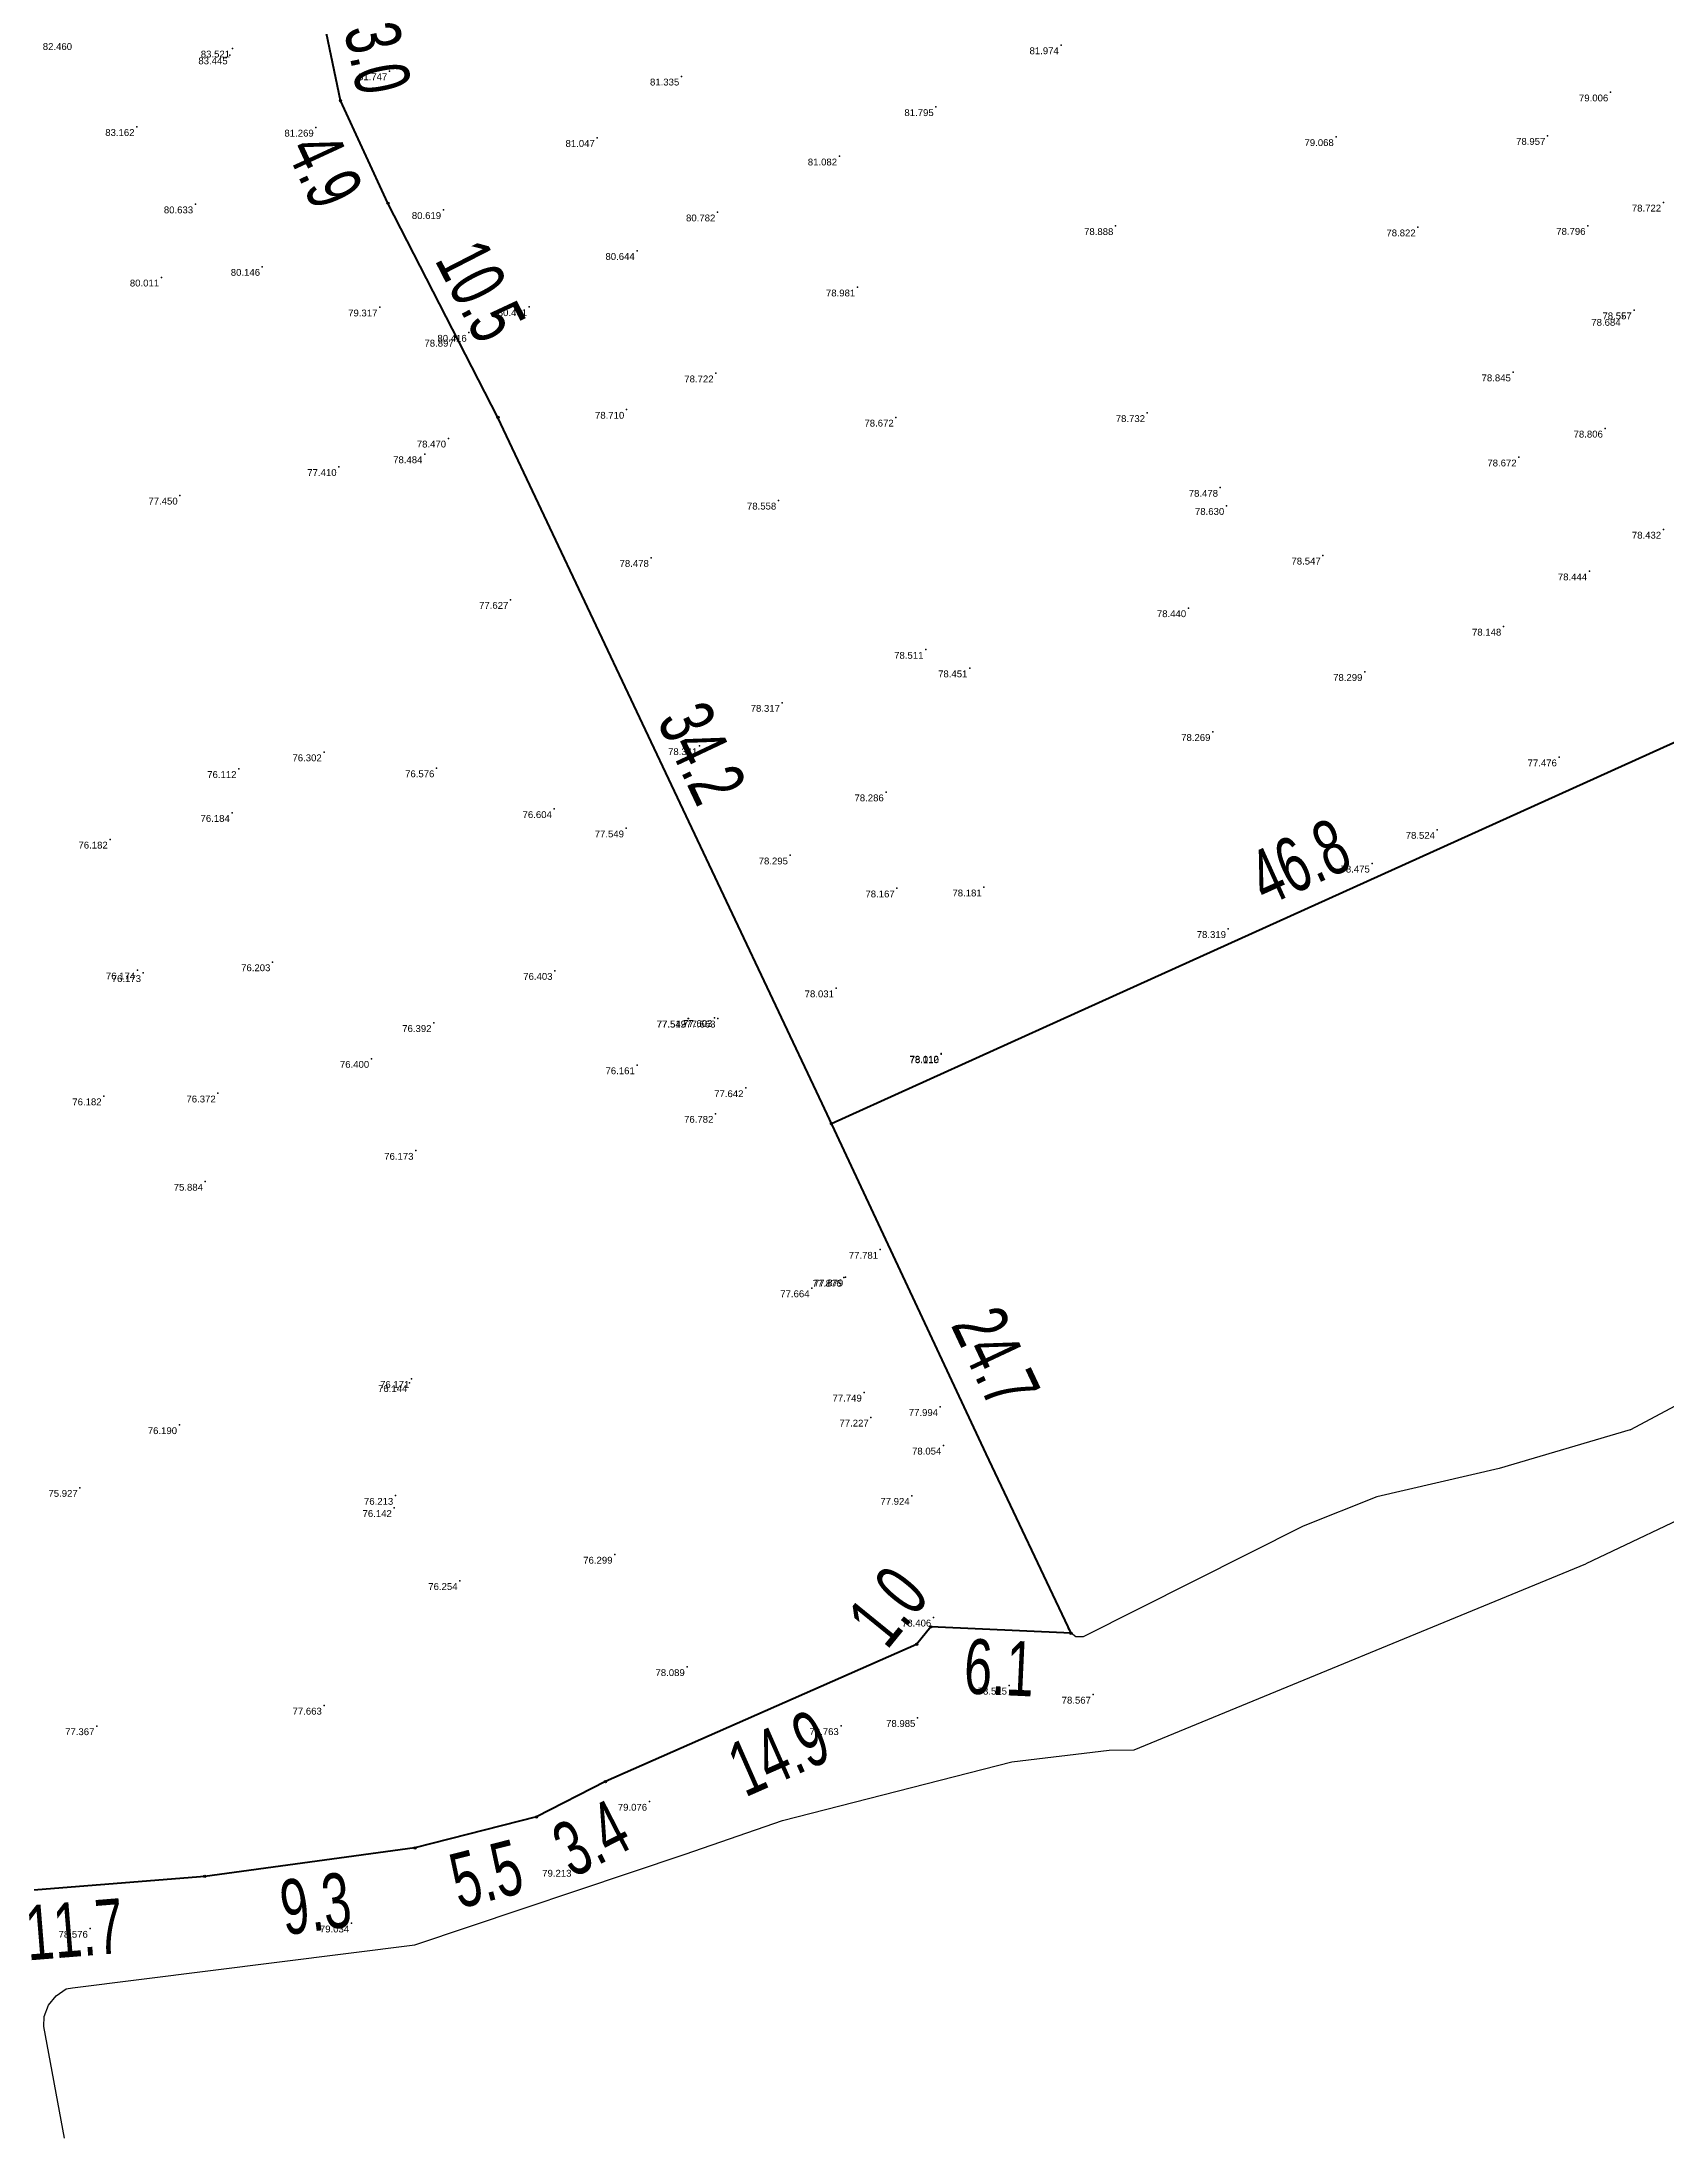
# Model space of a CAD drawing. Header units: millimetres. Extents: x 706139 to 707011, y 753722 to 954403.
# Drawn here: x 706726 to 706797.2, y 953736.5 to 953828.4 of the extents above; entities that cross this region are included whole.
import ezdxf
from ezdxf.enums import TextEntityAlignment as Align

# ---------------------------------------------------------------- set-up
doc = ezdxf.new("R2010")
doc.units = ezdxf.units.MM
doc.linetypes.add('SOLID_LINE', pattern=[0])
doc.layers.add('BD', color=1, linetype='Continuous', lineweight=40)
doc.layers.add('BD SYMBOL', color=7, linetype='Continuous', lineweight=30)
for name, color, linetype in [('dim', 7, 'Continuous'), ('Height', 7, 'Continuous'), ('RD', 5, 'Continuous')]:
    doc.layers.add(name, color=color, linetype=linetype)
doc.styles.add('DIM', font='ARIALN.TTF', dxfattribs={"width": 0.8, "height": 2.4})
doc.styles.get("Standard").update_dxf_attribs({"font": 'arial.ttf'})
doc.dimstyles.get("Standard").update_dxf_attribs({"dimtxt": 0.18, "dimasz": 0.18, "dimexe": 0.18, "dimexo": 0.0625, "dimgap": 0.09, "dimtad": 0, "dimtih": 1, "dimtoh": 1, "dimdec": 4, "dimzin": 0, "dimdsep": 46, "dimtxsty": 'Standard', "dimcen": 0.09, "dimadec": 0, "dimazin": 0, "dimtfac": 1, "dimtdec": 4, "dimtofl": 0, "dimtmove": 0, "dimatfit": 3, "dimfxl": 1, "dimtolj": 1, "dimtzin": 0, "dimarcsym": 0})

# ---------------------------------------------------------------- blocks, each defined once
blk = doc.blocks.new('BD')
at = {"linetype": 'ByBlock'}
for p, q in [((-0.037, -0.034), (0.037, 0.034)), ((-0.035, 0.035), (0.035, -0.035))]:
    blk.add_line(p, q, dxfattribs=at)
blk.add_circle((0, 0), 0.05)
blk.add_point((0, 0))
blk = doc.blocks.new('*D364')
at = {"layer": 'Defpoints', "color": 0, "transparency": 16777216}
for p in [(707987.33, 953797.51), (707989.864, 953794.975), (707987.939, 953794.575)]:
    blk.add_point(p, dxfattribs=at)
at = {"layer": 'dim', "color": 0, "transparency": 16777216, "insert": (707989.56, 953796.442), "char_height": 2.4, "attachment_point": 5, "rotation": 281.72229, "style": 'DIM'}
blk.add_mtext('\\A1;3.0', dxfattribs=at)
blk = doc.blocks.new('*D365')
at = {"layer": 'Defpoints', "color": 0, "transparency": 16777216}
for p in [(707987.939, 953794.575), (707990.016, 953790.083), (707988.292, 953789.286)]:
    blk.add_point(p, dxfattribs=at)
at = {"layer": 'dim', "color": 0, "transparency": 16777216, "insert": (707987.253, 953791.532), "char_height": 2.4, "attachment_point": 5, "rotation": 294.81476, "style": 'DIM'}
blk.add_mtext('\\A1;4.9', dxfattribs=at)
blk = doc.blocks.new('*D366')
at = {"layer": 'Defpoints', "color": 0, "transparency": 16777216}
for p in [(707990.016, 953790.083), (707996.481, 953781.547), (707994.832, 953780.7)]:
    blk.add_point(p, dxfattribs=at)
at = {"layer": 'dim', "color": 0, "transparency": 16777216, "insert": (707994.073, 953786.238), "char_height": 2.4, "attachment_point": 5, "rotation": 297.17001, "style": 'DIM'}
blk.add_mtext('\\A1;10.5', dxfattribs=at)
blk = doc.blocks.new('*D367')
at = {"layer": 'Defpoints', "color": 0, "transparency": 16777216}
for p in [(707994.832, 953780.7), (708011.063, 953750.524), (708009.439, 953749.758)]:
    blk.add_point(p, dxfattribs=at)
at = {"layer": 'dim', "color": 0, "transparency": 16777216, "insert": (708003.759, 953765.995), "char_height": 2.4, "attachment_point": 5, "rotation": 295.2716, "style": 'DIM'}
blk.add_mtext('\\A1;34.2', dxfattribs=at)
blk = doc.blocks.new('*D368')
at = {"layer": 'Defpoints', "color": 0, "transparency": 16777216}
for p in [(708051.239, 953770.871), (708052.065, 953769.046), (708009.439, 953749.758)]:
    blk.add_point(p, dxfattribs=at)
at = {"layer": 'dim', "color": 0, "transparency": 16777216, "insert": (708029.926, 953761.226), "char_height": 2.4, "attachment_point": 5, "rotation": 24.3475, "style": 'DIM'}
blk.add_mtext('\\A1;46.8', dxfattribs=at)
blk = doc.blocks.new('*D402')
at = {"layer": 'Defpoints', "color": 0, "transparency": 16777216}
for p in [(708009.439, 953749.758), (708021.89, 953728.361), (708019.931, 953727.44)]:
    blk.add_point(p, dxfattribs=at)
at = {"layer": 'dim', "color": 0, "transparency": 16777216, "insert": (708016.644, 953739.52), "char_height": 2.4, "attachment_point": 5, "rotation": 295.17791, "style": 'DIM'}
blk.add_mtext('\\A1;24.7', dxfattribs=at)
blk = doc.blocks.new('*D403')
at = {"layer": 'Defpoints', "color": 0, "transparency": 16777216}
for p in [(708013.793, 953727.722), (708019.931, 953727.44), (708013.717, 953726.063)]:
    blk.add_point(p, dxfattribs=at)
at = {"layer": 'dim', "color": 0, "transparency": 16777216, "insert": (708016.786, 953725.922), "char_height": 2.4, "attachment_point": 5, "rotation": 357.3691, "style": 'DIM'}
blk.add_mtext('\\A1;6.1', dxfattribs=at)
blk = doc.blocks.new('*D404')
at = {"layer": 'Defpoints', "color": 0, "transparency": 16777216}
for p in [(708011.605, 953728.227), (708013.17, 953726.956), (708013.793, 953727.722)]:
    blk.add_point(p, dxfattribs=at)
at = {"layer": 'dim', "color": 0, "transparency": 16777216, "insert": (708011.917, 953728.61), "char_height": 2.4, "attachment_point": 5, "rotation": 50.91116, "style": 'DIM'}
blk.add_mtext('\\A1;1.0', dxfattribs=at)
blk = doc.blocks.new('*D405')
at = {"layer": 'Defpoints', "color": 0, "transparency": 16777216}
for p in [(708013.17, 953726.956), (707999.541, 953720.946), (708000.32, 953719.18)]:
    blk.add_point(p, dxfattribs=at)
at = {"layer": 'dim', "color": 0, "transparency": 16777216, "insert": (708007.134, 953722.185), "char_height": 2.4, "attachment_point": 5, "rotation": 23.79331, "style": 'DIM'}
blk.add_mtext('\\A1;14.9', dxfattribs=at)
blk = doc.blocks.new('*D406')
at = {"layer": 'Defpoints', "color": 0, "transparency": 16777216}
for p in [(707999.541, 953720.946), (707996.523, 953719.396), (707997.406, 953717.676)]:
    blk.add_point(p, dxfattribs=at)
at = {"layer": 'dim', "color": 0, "transparency": 16777216, "insert": (707998.915, 953718.451), "char_height": 2.4, "attachment_point": 5, "rotation": 27.18436, "style": 'DIM'}
blk.add_mtext('\\A1;3.4', dxfattribs=at)
blk = doc.blocks.new('*D407')
at = {"layer": 'Defpoints', "color": 0, "transparency": 16777216}
for p in [(707996.523, 953719.396), (707991.197, 953718.041), (707991.662, 953716.217)]:
    blk.add_point(p, dxfattribs=at)
at = {"layer": 'dim', "color": 0, "transparency": 16777216, "insert": (707994.324, 953716.895), "char_height": 2.4, "attachment_point": 5, "rotation": 14.27879, "style": 'DIM'}
blk.add_mtext('\\A1;5.5', dxfattribs=at)
blk = doc.blocks.new('*D408')
at = {"layer": 'Defpoints', "color": 0, "transparency": 16777216}
for p in [(707991.197, 953718.041), (707981.993, 953716.791), (707982.241, 953714.963)]:
    blk.add_point(p, dxfattribs=at)
at = {"layer": 'dim', "color": 0, "transparency": 16777216, "insert": (707986.843, 953715.589), "char_height": 2.4, "attachment_point": 5, "rotation": 7.73502, "style": 'DIM'}
blk.add_mtext('\\A1;9.3', dxfattribs=at)
blk = doc.blocks.new('*D409')
at = {"layer": 'Defpoints', "color": 0, "transparency": 16777216}
for p in [(707981.993, 953716.791), (707970.281, 953715.843), (707970.43, 953714.002)]:
    blk.add_point(p, dxfattribs=at)
at = {"layer": 'dim', "color": 0, "transparency": 16777216, "insert": (707976.286, 953714.476), "char_height": 2.4, "attachment_point": 5, "rotation": 4.62505, "style": 'DIM'}
blk.add_mtext('\\A1;11.7', dxfattribs=at)
blk = doc.blocks.new('FGHFGH')
at = {"layer": 'BD'}
for p, q in [((707987.93874, 953794.5752), (707987.32974, 953797.5102)), ((707990.01574, 953790.0832), (707987.93874, 953794.5752)), ((707994.83174, 953780.7002), (707990.01574, 953790.0832)), ((708009.02574, 953750.6402), (707994.83174, 953780.7002)), ((708052.06474, 953769.0462), (708020.07774, 953754.5812)), ((708020.07774, 953754.5812), (708009.43947, 953749.75761)), ((708016.21574, 953735.3022), (708009.02574, 953750.6402)), ((708019.93074, 953727.4402), (708016.21574, 953735.3022)), ((708013.17024, 953726.95563), (707999.54074, 953720.9462)), ((708013.79299, 953727.72223), (708013.17024, 953726.95563)), ((708019.93074, 953727.4402), (708013.79299, 953727.72223)), ((707999.54074, 953720.9462), (707996.52274, 953719.3962)), ((707996.52274, 953719.3962), (707991.19746, 953718.04091)), ((707991.19746, 953718.04091), (707981.9925, 953716.79062)), ((707981.9925, 953716.79062), (707970.28114, 953715.84319))]:
    blk.add_line(p, q, dxfattribs=at)
at = {"layer": 'RD'}
for p, q in [((708044.41374, 953736.3482), (708056.05774, 953742.5712)), ((708061.57774, 953739.5502), (708042.47074, 953730.4872)), ((708044.41374, 953736.3482), (708038.68474, 953734.6632)), ((708038.68474, 953734.6632), (708033.32274, 953733.4132)), ((708033.32274, 953733.4132), (708030.09074, 953732.1322)), ((708030.09074, 953732.1322), (708020.45574, 953727.2802)), ((708022.69174, 953722.3292), (708042.47074, 953730.4872)), ((708019.93074, 953727.4402), (708019.80474, 953727.6682)), ((708020.14374, 953727.2812), (708019.93074, 953727.4402)), ((708020.45574, 953727.2802), (708020.14374, 953727.2812)), ((708017.33074, 953721.8122), (708021.59974, 953722.3232)), ((708021.59974, 953722.3232), (708022.69174, 953722.3292)), ((708007.28774, 953719.2352), (708017.33074, 953721.8122)), ((708003.02574, 953717.7602), (708007.28774, 953719.2352)), ((707991.19874, 953713.7952), (708003.02574, 953717.7602)), ((707976.20274, 953711.9122), (707991.19874, 953713.7952)), ((707975.14574, 953711.1502), (707975.48174, 953711.5562)), ((707975.48174, 953711.5562), (707975.92274, 953711.8592)), ((707975.92274, 953711.8592), (707976.20274, 953711.9122)), ((707974.94574, 953710.2152), (707974.96274, 953710.6602)), ((707974.96274, 953710.6602), (707975.14574, 953711.1502)), ((707975.84674, 953705.3292), (707974.94574, 953710.2152))]:
    blk.add_line(p, q, dxfattribs=at)
at = {"layer": 'BD SYMBOL'}
for p in [(707987.93874, 953794.5752, 81.622), (707990.01574, 953790.0832, 80.087), (707994.83174, 953780.7002, 78.21), (708009.43947, 953749.75761), (708013.17024, 953726.95563, 99.302), (708013.79299, 953727.72223), (708019.93074, 953727.4402), (707999.54074, 953720.9462, 78.44), (707996.52274, 953719.3962, 78.979), (707991.19746, 953718.04091, 99.302), (707981.9925, 953716.79062, 99.302)]:
    blk.add_blockref('BD', p, dxfattribs=at)
at = {"layer": 'dim'}
for p1, p2, distance, picture, middle in [((707987.32974, 953797.5102), (707987.93874, 953794.5752), 1.9666, '*D364', (707989.55983, 953796.44226)), ((707987.93874, 953794.5752), (707990.01574, 953790.0832), -1.89952, '*D365', (707987.2531, 953791.532)), ((707990.01574, 953790.0832), (707994.83174, 953780.7002), 1.85396, '*D366', (707994.07312, 953786.23828)), ((707994.83174, 953780.7002), (708009.43947, 953749.75761), 1.79538, '*D367', (708003.75916, 953765.99537)), ((708009.43947, 953749.75761), (708052.06474, 953769.0462), 2.00267, '*D368', (708029.92646, 953761.22646)), ((708009.43947, 953749.75761), (708019.93074, 953727.4402), 2.16445, '*D402', (708016.64391, 953739.51973)), ((708013.79299, 953727.72223), (708013.17024, 953726.95563), -2.01643, '*D404', (708011.91653, 953728.61034)), ((708013.17024, 953726.95563), (707999.54074, 953720.9462), 1.9304, '*D405', (708007.13429, 953722.18459)), ((708019.93074, 953727.4402), (708013.79299, 953727.72223), 1.66102, '*D403', (708016.78562, 953725.92195)), ((707999.54074, 953720.9462), (707996.52274, 953719.3962), 1.93379, '*D406', (707998.9152, 953718.45102)), ((707996.52274, 953719.3962), (707991.19746, 953718.04091), 1.88163, '*D407', (707994.32418, 953716.89505)), ((707991.19746, 953718.04091), (707981.9925, 953716.79062), 1.84402, '*D408', (707986.84317, 953715.58852)), ((707981.9925, 953716.79062), (707970.28114, 953715.84319), 1.84674, '*D409', (707976.28573, 953714.47618))]:
    dim = blk.add_aligned_dim(p1=p1, p2=p2, distance=distance, dimstyle='Standard', dxfattribs=at)
    dim.commit()
    dim.dimension.update_dxf_attribs({"geometry": picture, "text_midpoint": middle})

msp = doc.modelspace()

# ---------------------------------------------------------------- linework, layer by layer
at = {"color": 0, "linetype": 'SOLID_LINE'}
for p in [(706734.3813, 953828.0811, 83.521), (706770.6747, 953828.2245, 81.9744), (706770.6747, 953828.2245, 81.9744), (706734.275, 953827.7824, 83.4455), (706734.275, 953827.7824, 83.4455), (706741.2669, 953827.0867, 81.7466), (706741.2669, 953827.0867, 81.7466), (706754.0533, 953826.8546, 81.3353), (706754.0533, 953826.8546, 81.3353), (706794.736, 953826.1572, 79.0064), (706794.736, 953826.1572, 79.0064), (706765.1945, 953825.5144, 81.7949), (706765.1945, 953825.5144, 81.7949), (706730.1977, 953824.6448, 83.1618), (706730.1977, 953824.6448, 83.1618), (706738.0442, 953824.6158, 81.2688), (706738.0442, 953824.6158, 81.2688), (706782.7158, 953824.2014, 79.0682), (706782.7158, 953824.2014, 79.0682), (706791.9803, 953824.2538, 78.9567), (706791.9803, 953824.2538, 78.9567), (706750.3535, 953824.1635, 81.0471), (706750.3535, 953824.1635, 81.0471), (706760.9639, 953823.352, 81.0819), (706760.9639, 953823.352, 81.0819), (706732.7642, 953821.2552, 80.6334), (706732.7642, 953821.2552, 80.6334), (706743.6232, 953821.0067, 80.6188), (706743.6232, 953821.0067, 80.6188), (706755.6319, 953820.9012, 80.7818), (706755.6319, 953820.9012, 80.7818), (706797.0504, 953821.3317, 78.7222), (706797.0504, 953821.3317, 78.7222), (706773.0629, 953820.3042, 78.8877), (706773.0629, 953820.3042, 78.8877), (706786.3025, 953820.2458, 78.8218), (706786.3025, 953820.2458, 78.8218), (706793.7404, 953820.3138, 78.7957), (706793.7404, 953820.3138, 78.7957), (706752.1025, 953819.2143, 80.6435), (706752.1025, 953819.2143, 80.6435), (706731.2747, 953818.0501, 80.0108), (706731.2747, 953818.0501, 80.0108), (706735.6944, 953818.5171, 80.1456), (706735.6944, 953818.5171, 80.1456), (706761.7582, 953817.6144, 78.9812), (706761.7582, 953817.6144, 78.9812), (706740.8347, 953816.7384, 79.3171), (706740.8347, 953816.7384, 79.3171), (706747.3859, 953816.7524, 80.4611), (706747.3859, 953816.7524, 80.4611), (706795.2767, 953816.3272, 78.684), (706795.2767, 953816.3272, 78.684), (706795.764, 953816.612, 78.557), (706795.764, 953816.612, 78.557), (706744.1743, 953815.4172, 78.8969), (706744.1743, 953815.4172, 78.8969), (706744.745, 953815.6295, 80.4162), (706744.745, 953815.6295, 80.4162), (706755.5556, 953813.85, 78.7225), (706755.5556, 953813.85, 78.7225), (706790.4699, 953813.8968, 78.8449), (706790.4699, 953813.8968, 78.8449), (706751.6445, 953812.2564, 78.7105), (706751.6445, 953812.2564, 78.7105), (706763.4427, 953811.9149, 78.6723), (706763.4427, 953811.9149, 78.6723), (706774.45, 953812.1119, 78.7323), (706774.45, 953812.1119, 78.7323), (706794.5001, 953811.4327, 78.8062), (706794.5001, 953811.4327, 78.8062), (706743.8407, 953810.9972, 78.4703), (706743.8407, 953810.9972, 78.4703), (706739.046, 953809.7505, 77.4098), (706739.046, 953809.7505, 77.4098), (706742.8052, 953810.3099, 78.4836), (706742.8052, 953810.3099, 78.4836), (706790.7236, 953810.1673, 78.6724), (706790.7236, 953810.1673, 78.6724), (706777.6463, 953808.8381, 78.4781), (706777.6463, 953808.8381, 78.4781), (706732.087, 953808.4989, 77.4498), (706732.087, 953808.4989, 77.4498), (706758.3002, 953808.2786, 78.5578), (706758.3002, 953808.2786, 78.5578), (706777.9189, 953808.0453, 78.6301), (706777.9189, 953808.0453, 78.6301), (706797.0517, 953807.0062, 78.4319), (706797.0517, 953807.0062, 78.4319), (706782.1439, 953805.8711, 78.5475), (706782.1439, 953805.8711, 78.5475), (706752.7209, 953805.7685, 78.4779), (706752.7209, 953805.7685, 78.4779), (706793.8099, 953805.1767, 78.4443), (706793.8099, 953805.1767, 78.4443), (706746.5672, 953803.929, 77.6268), (706746.5672, 953803.929, 77.6268), (706776.2509, 953803.5658, 78.4397), (706776.2509, 953803.5658, 78.4397), (706790.0511, 953802.7565, 78.1483), (706790.0511, 953802.7565, 78.1483), (706764.7456, 953801.7421, 78.5112), (706764.7456, 953801.7421, 78.5112), (706766.6719, 953800.9314, 78.4505), (706766.6719, 953800.9314, 78.4505), (706783.9689, 953800.7728, 78.2987), (706783.9689, 953800.7728, 78.2987), (706758.4625, 953799.4189, 78.3174), (706758.4625, 953799.4189, 78.3174), (706777.3146, 953798.1445, 78.2689), (706777.3146, 953798.1445, 78.2689), (706738.3953, 953797.2535, 76.3019), (706738.3953, 953797.2535, 76.3019), (706754.8439, 953797.5251, 78.3408), (706754.8439, 953797.5251, 78.3408), (706792.4866, 953797.0315, 77.4761), (706792.4866, 953797.0315, 77.4761), (706734.663, 953796.5208, 76.1122), (706734.663, 953796.5208, 76.1122), (706743.3277, 953796.5535, 76.576), (706743.3277, 953796.5535, 76.576), (706763.0083, 953795.4987, 78.2857), (706763.0083, 953795.4987, 78.2857), (706734.3704, 953794.5998, 76.1839), (706734.3704, 953794.5998, 76.1839), (706748.4733, 953794.7668, 76.6037), (706748.4733, 953794.7668, 76.6037), (706751.6315, 953793.9196, 77.5485), (706751.6315, 953793.9196, 77.5485), (706729.0243, 953793.4295, 76.1824), (706729.0243, 953793.4295, 76.1824), (706787.1476, 953793.8561, 78.5242), (706787.1476, 953793.8561, 78.5242), (706758.8127, 953792.7347, 78.295), (706758.8127, 953792.7347, 78.295), (706784.2943, 953792.3795, 78.4754), (706784.2943, 953792.3795, 78.4754), (706763.4873, 953791.2902, 78.1673), (706763.4873, 953791.2902, 78.1673), (706767.2977, 953791.3329, 78.1809), (706767.2977, 953791.3329, 78.1809), (706777.9954, 953789.5121, 78.3185), (706777.9954, 953789.5121, 78.3185), (706730.2258, 953787.6965, 76.1738), (706730.2258, 953787.6965, 76.1738), (706730.4815, 953787.5832, 76.173), (706730.4815, 953787.5832, 76.173), (706736.1467, 953788.0583, 76.2031), (706736.1467, 953788.0583, 76.2031), (706748.5027, 953787.6773, 76.4027), (706748.5027, 953787.6773, 76.4027), (706760.826, 953786.9143, 78.0309), (706760.826, 953786.9143, 78.0309), (706743.2022, 953785.3963, 76.3916), (706743.2022, 953785.3963, 76.3916), (706754.3433, 953785.5914, 77.5123), (706754.3433, 953785.5914, 77.5123), (706754.3518, 953785.588, 77.5489), (706754.3518, 953785.588, 77.5489), (706755.5017, 953785.6137, 77.6035), (706755.5017, 953785.6137, 77.6035), (706755.6393, 953785.5904, 77.6632), (706755.6393, 953785.5904, 77.6632), (706740.4741, 953783.8255, 76.4005), (706740.4741, 953783.8255, 76.4005), (706765.4182, 953784.0507, 78.0124), (706765.4182, 953784.0507, 78.0124), (706765.4249, 953784.0287, 78.1096), (706765.4249, 953784.0287, 78.1096), (706752.1049, 953783.5446, 76.1611), (706752.1049, 953783.5446, 76.1611), (706728.7551, 953782.1846, 76.1823), (706728.7551, 953782.1846, 76.1823), (706733.7517, 953782.3079, 76.3723), (706733.7517, 953782.3079, 76.3723), (706756.8646, 953782.5414, 77.6417), (706756.8646, 953782.5414, 77.6417), (706755.5454, 953781.4167, 76.7823), (706755.5454, 953781.4167, 76.7823), (706742.4144, 953779.7975, 76.1732), (706742.4144, 953779.7975, 76.1732), (706733.1949, 953778.442, 75.8841), (706733.1949, 953778.442, 75.8841), (706762.7578, 953775.4616, 77.7814), (706762.7578, 953775.4616, 77.7814), (706759.7593, 953773.7773, 77.6637), (706759.7593, 953773.7773, 77.6637), (706761.1637, 953774.2373, 77.876), (706761.1637, 953774.2373, 77.876), (706761.2325, 953774.2522, 77.8791), (706761.2325, 953774.2522, 77.8791), (706742.1423, 953769.6238, 76.1436), (706742.1423, 953769.6238, 76.1436), (706742.2317, 953769.8036, 76.1712), (706742.2317, 953769.8036, 76.1712), (706762.0451, 953769.2074, 77.7492), (706762.0451, 953769.2074, 77.7492), (706765.3847, 953768.5767, 77.9941), (706765.3847, 953768.5767, 77.9941), (706732.0601, 953767.7808, 76.1901), (706732.0601, 953767.7808, 76.1901), (706762.3478, 953768.1127, 77.2271), (706762.3478, 953768.1127, 77.2271), (706765.5282, 953766.8857, 78.0544), (706765.5282, 953766.8857, 78.0544), (706727.7088, 953765.0336, 75.9274), (706727.7088, 953765.0336, 75.9274), (706741.528, 953764.685, 76.2126), (706741.528, 953764.685, 76.2126), (706764.1416, 953764.6837, 77.9241), (706764.1416, 953764.6837, 77.9241), (706741.466, 953764.1518, 76.1419), (706741.466, 953764.1518, 76.1419), (706751.1297, 953762.1061, 76.2986), (706751.1297, 953762.1061, 76.2986), (706744.344, 953760.9548, 76.2543), (706744.344, 953760.9548, 76.2543), (706765.0881, 953759.3523, 78.4059), (706765.0881, 953759.3523, 78.4059), (706754.2938, 953757.1821, 78.0887), (706754.2938, 953757.1821, 78.0887), (706768.4036, 953756.3706, 78.5151), (706768.4036, 953756.3706, 78.5151), (706738.4, 953755.495, 77.663), (706772.0811, 953755.9754, 78.5675), (706772.0811, 953755.9754, 78.5675), (706728.44, 953754.595, 77.367), (706761.037, 953754.5979, 78.7628), (706761.037, 953754.5979, 78.7628), (706764.3917, 953754.955, 78.9852), (706764.3917, 953754.955, 78.9852), (706752.6437, 953751.2854, 79.0758), (706752.6437, 953751.2854, 79.0758), (706749.333, 953748.3945, 79.2131), (706749.333, 953748.3945, 79.2131), (706728.1518, 953745.7204, 78.5756), (706728.1518, 953745.7204, 78.5756), (706739.5974, 953745.9529, 79.0344), (706739.5974, 953745.9529, 79.0344)]:
    msp.add_point(p, dxfattribs=at)

# ---------------------------------------------------------------- block references
msp.add_blockref('FGHFGH', (-1248.8207, 31.2158))

# ---------------------------------------------------------------- texts
at = {"layer": 'Height', "color": 4, "linetype": 'SOLID_LINE'}
for s, p in [('82.460', (706727.3614, 953828.3101, 82.4605)), ('83.521', (706734.2813, 953827.9811, 83.521)), ('81.974', (706770.5747, 953828.1245, 81.9744)), ('81.974', (706770.5747, 953828.1245, 81.9744)), ('83.445', (706734.175, 953827.6824, 83.4455)), ('83.445', (706734.175, 953827.6824, 83.4455)), ('81.747', (706741.1669, 953826.9867, 81.7466)), ('81.747', (706741.1669, 953826.9867, 81.7466)), ('81.335', (706753.9533, 953826.7546, 81.3353)), ('81.335', (706753.9533, 953826.7546, 81.3353)), ('79.006', (706794.636, 953826.0572, 79.0064)), ('79.006', (706794.636, 953826.0572, 79.0064)), ('81.795', (706765.0945, 953825.4144, 81.7949)), ('81.795', (706765.0945, 953825.4144, 81.7949)), ('83.162', (706730.0977, 953824.5448, 83.1618)), ('83.162', (706730.0977, 953824.5448, 83.1618)), ('81.269', (706737.9442, 953824.5158, 81.2688)), ('81.269', (706737.9442, 953824.5158, 81.2688)), ('81.047', (706750.2535, 953824.0635, 81.0471)), ('81.047', (706750.2535, 953824.0635, 81.0471)), ('79.068', (706782.6158, 953824.1014, 79.0682)), ('79.068', (706782.6158, 953824.1014, 79.0682)), ('78.957', (706791.8803, 953824.1538, 78.9567)), ('78.957', (706791.8803, 953824.1538, 78.9567)), ('81.082', (706760.8639, 953823.252, 81.0819)), ('81.082', (706760.8639, 953823.252, 81.0819)), ('80.633', (706732.6642, 953821.1552, 80.6334)), ('80.633', (706732.6642, 953821.1552, 80.6334)), ('80.619', (706743.5232, 953820.9067, 80.6188)), ('80.619', (706743.5232, 953820.9067, 80.6188)), ('80.782', (706755.5319, 953820.8012, 80.7818)), ('80.782', (706755.5319, 953820.8012, 80.7818)), ('78.722', (706796.9504, 953821.2317, 78.7222)), ('78.722', (706796.9504, 953821.2317, 78.7222)), ('78.888', (706772.9629, 953820.2042, 78.8877)), ('78.888', (706772.9629, 953820.2042, 78.8877)), ('78.822', (706786.2025, 953820.1458, 78.8218)), ('78.822', (706786.2025, 953820.1458, 78.8218)), ('78.796', (706793.6404, 953820.2138, 78.7957)), ('78.796', (706793.6404, 953820.2138, 78.7957)), ('80.644', (706752.0025, 953819.1143, 80.6435)), ('80.644', (706752.0025, 953819.1143, 80.6435)), ('80.011', (706731.1747, 953817.9501, 80.0108)), ('80.011', (706731.1747, 953817.9501, 80.0108)), ('80.146', (706735.5944, 953818.4171, 80.1456)), ('80.146', (706735.5944, 953818.4171, 80.1456)), ('78.981', (706761.6582, 953817.5144, 78.9812)), ('78.981', (706761.6582, 953817.5144, 78.9812)), ('79.317', (706740.7347, 953816.6384, 79.3171)), ('79.317', (706740.7347, 953816.6384, 79.3171)), ('80.461', (706747.2859, 953816.6524, 80.4611)), ('80.461', (706747.2859, 953816.6524, 80.4611)), ('78.684', (706795.1767, 953816.2272, 78.684)), ('78.684', (706795.1767, 953816.2272, 78.684)), ('78.557', (706795.664, 953816.512, 78.557)), ('78.557', (706795.664, 953816.512, 78.557)), ('78.897', (706744.0743, 953815.3172, 78.8969)), ('78.897', (706744.0743, 953815.3172, 78.8969)), ('80.416', (706744.645, 953815.5295, 80.4162)), ('80.416', (706744.645, 953815.5295, 80.4162)), ('78.722', (706755.4556, 953813.75, 78.7225)), ('78.722', (706755.4556, 953813.75, 78.7225)), ('78.845', (706790.3699, 953813.7968, 78.8449)), ('78.845', (706790.3699, 953813.7968, 78.8449)), ('78.710', (706751.5445, 953812.1564, 78.7105)), ('78.710', (706751.5445, 953812.1564, 78.7105)), ('78.672', (706763.3427, 953811.8149, 78.6723)), ('78.672', (706763.3427, 953811.8149, 78.6723)), ('78.732', (706774.35, 953812.0119, 78.7323)), ('78.732', (706774.35, 953812.0119, 78.7323)), ('78.806', (706794.4001, 953811.3327, 78.8062)), ('78.806', (706794.4001, 953811.3327, 78.8062)), ('78.470', (706743.7407, 953810.8972, 78.4703)), ('78.470', (706743.7407, 953810.8972, 78.4703)), ('77.410', (706738.946, 953809.6505, 77.4098)), ('77.410', (706738.946, 953809.6505, 77.4098)), ('78.484', (706742.7052, 953810.2099, 78.4836)), ('78.484', (706742.7052, 953810.2099, 78.4836)), ('78.672', (706790.6236, 953810.0673, 78.6724)), ('78.672', (706790.6236, 953810.0673, 78.6724)), ('78.478', (706777.5463, 953808.7381, 78.4781)), ('78.478', (706777.5463, 953808.7381, 78.4781)), ('77.450', (706731.987, 953808.3989, 77.4498)), ('77.450', (706731.987, 953808.3989, 77.4498)), ('78.558', (706758.2002, 953808.1786, 78.5578)), ('78.558', (706758.2002, 953808.1786, 78.5578)), ('78.630', (706777.8189, 953807.9453, 78.6301)), ('78.630', (706777.8189, 953807.9453, 78.6301)), ('78.432', (706796.9517, 953806.9062, 78.4319)), ('78.432', (706796.9517, 953806.9062, 78.4319)), ('78.478', (706752.6209, 953805.6685, 78.4779)), ('78.478', (706752.6209, 953805.6685, 78.4779)), ('78.547', (706782.0439, 953805.7711, 78.5475)), ('78.547', (706782.0439, 953805.7711, 78.5475)), ('78.444', (706793.7099, 953805.0767, 78.4443)), ('78.444', (706793.7099, 953805.0767, 78.4443)), ('77.627', (706746.4672, 953803.829, 77.6268)), ('77.627', (706746.4672, 953803.829, 77.6268)), ('78.440', (706776.1509, 953803.4658, 78.4397)), ('78.440', (706776.1509, 953803.4658, 78.4397)), ('78.148', (706789.9511, 953802.6565, 78.1483)), ('78.148', (706789.9511, 953802.6565, 78.1483)), ('78.511', (706764.6456, 953801.6421, 78.5112)), ('78.511', (706764.6456, 953801.6421, 78.5112)), ('78.451', (706766.5719, 953800.8314, 78.4505)), ('78.451', (706766.5719, 953800.8314, 78.4505)), ('78.299', (706783.8689, 953800.6728, 78.2987)), ('78.299', (706783.8689, 953800.6728, 78.2987)), ('78.317', (706758.3625, 953799.3189, 78.3174)), ('78.317', (706758.3625, 953799.3189, 78.3174)), ('78.269', (706777.2146, 953798.0445, 78.2689)), ('78.269', (706777.2146, 953798.0445, 78.2689)), ('76.302', (706738.2953, 953797.1535, 76.3019)), ('76.302', (706738.2953, 953797.1535, 76.3019)), ('78.341', (706754.7439, 953797.4251, 78.3408)), ('78.341', (706754.7439, 953797.4251, 78.3408)), ('77.476', (706792.3866, 953796.9315, 77.4761)), ('77.476', (706792.3866, 953796.9315, 77.4761)), ('76.112', (706734.563, 953796.4208, 76.1122)), ('76.112', (706734.563, 953796.4208, 76.1122)), ('76.576', (706743.2277, 953796.4535, 76.576)), ('76.576', (706743.2277, 953796.4535, 76.576)), ('78.286', (706762.9083, 953795.3987, 78.2857)), ('78.286', (706762.9083, 953795.3987, 78.2857)), ('76.184', (706734.2704, 953794.4998, 76.1839)), ('76.184', (706734.2704, 953794.4998, 76.1839)), ('76.604', (706748.3733, 953794.6668, 76.6037)), ('76.604', (706748.3733, 953794.6668, 76.6037)), ('76.182', (706728.9243, 953793.3295, 76.1824)), ('76.182', (706728.9243, 953793.3295, 76.1824)), ('77.549', (706751.5315, 953793.8196, 77.5485)), ('77.549', (706751.5315, 953793.8196, 77.5485)), ('78.524', (706787.0476, 953793.7561, 78.5242)), ('78.524', (706787.0476, 953793.7561, 78.5242)), ('78.295', (706758.7127, 953792.6347, 78.295)), ('78.295', (706758.7127, 953792.6347, 78.295)), ('78.475', (706784.1943, 953792.2795, 78.4754)), ('78.475', (706784.1943, 953792.2795, 78.4754)), ('78.167', (706763.3873, 953791.1902, 78.1673)), ('78.167', (706763.3873, 953791.1902, 78.1673)), ('78.181', (706767.1977, 953791.2329, 78.1809)), ('78.181', (706767.1977, 953791.2329, 78.1809)), ('78.319', (706777.8954, 953789.4121, 78.3185)), ('78.319', (706777.8954, 953789.4121, 78.3185)), ('76.174', (706730.1258, 953787.5965, 76.1738)), ('76.174', (706730.1258, 953787.5965, 76.1738)), ('76.173', (706730.3815, 953787.4832, 76.173)), ('76.173', (706730.3815, 953787.4832, 76.173)), ('76.203', (706736.0467, 953787.9583, 76.2031)), ('76.203', (706736.0467, 953787.9583, 76.2031)), ('76.403', (706748.4027, 953787.5773, 76.4027)), ('76.403', (706748.4027, 953787.5773, 76.4027)), ('78.031', (706760.726, 953786.8143, 78.0309)), ('78.031', (706760.726, 953786.8143, 78.0309)), ('76.392', (706743.1022, 953785.2963, 76.3916)), ('76.392', (706743.1022, 953785.2963, 76.3916)), ('77.512', (706754.2433, 953785.4914, 77.5123)), ('77.512', (706754.2433, 953785.4914, 77.5123)), ('77.549', (706754.2518, 953785.488, 77.5489)), ('77.549', (706754.2518, 953785.488, 77.5489)), ('77.603', (706755.4017, 953785.5137, 77.6035)), ('77.603', (706755.4017, 953785.5137, 77.6035)), ('77.663', (706755.5393, 953785.4904, 77.6632)), ('77.663', (706755.5393, 953785.4904, 77.6632)), ('78.012', (706765.3182, 953783.9507, 78.0124)), ('78.012', (706765.3182, 953783.9507, 78.0124)), ('78.110', (706765.3249, 953783.9287, 78.1096)), ('78.110', (706765.3249, 953783.9287, 78.1096)), ('76.400', (706740.3741, 953783.7255, 76.4005)), ('76.400', (706740.3741, 953783.7255, 76.4005)), ('76.161', (706752.0049, 953783.4446, 76.1611)), ('76.161', (706752.0049, 953783.4446, 76.1611)), ('76.182', (706728.6551, 953782.0846, 76.1823)), ('76.182', (706728.6551, 953782.0846, 76.1823)), ('76.372', (706733.6517, 953782.2079, 76.3723)), ('76.372', (706733.6517, 953782.2079, 76.3723)), ('77.642', (706756.7646, 953782.4414, 77.6417)), ('77.642', (706756.7646, 953782.4414, 77.6417)), ('76.782', (706755.4454, 953781.3167, 76.7823)), ('76.782', (706755.4454, 953781.3167, 76.7823)), ('76.173', (706742.3144, 953779.6975, 76.1732)), ('76.173', (706742.3144, 953779.6975, 76.1732)), ('75.884', (706733.0949, 953778.342, 75.8841)), ('75.884', (706733.0949, 953778.342, 75.8841)), ('77.781', (706762.6578, 953775.3616, 77.7814)), ('77.781', (706762.6578, 953775.3616, 77.7814)), ('77.876', (706761.0637, 953774.1373, 77.876)), ('77.876', (706761.0637, 953774.1373, 77.876)), ('77.879', (706761.1325, 953774.1522, 77.8791)), ('77.879', (706761.1325, 953774.1522, 77.8791)), ('77.664', (706759.6593, 953773.6773, 77.6637)), ('77.664', (706759.6593, 953773.6773, 77.6637)), ('76.144', (706742.0423, 953769.5238, 76.1436)), ('76.144', (706742.0423, 953769.5238, 76.1436)), ('76.171', (706742.1317, 953769.7036, 76.1712)), ('76.171', (706742.1317, 953769.7036, 76.1712)), ('77.749', (706761.9451, 953769.1074, 77.7492)), ('77.749', (706761.9451, 953769.1074, 77.7492)), ('77.994', (706765.2847, 953768.4767, 77.9941)), ('77.994', (706765.2847, 953768.4767, 77.9941)), ('76.190', (706731.9601, 953767.6808, 76.1901)), ('76.190', (706731.9601, 953767.6808, 76.1901)), ('77.227', (706762.2478, 953768.0127, 77.2271)), ('77.227', (706762.2478, 953768.0127, 77.2271)), ('78.054', (706765.4282, 953766.7857, 78.0544)), ('78.054', (706765.4282, 953766.7857, 78.0544)), ('75.927', (706727.6088, 953764.9336, 75.9274)), ('75.927', (706727.6088, 953764.9336, 75.9274)), ('76.213', (706741.428, 953764.585, 76.2126)), ('76.213', (706741.428, 953764.585, 76.2126)), ('77.924', (706764.0416, 953764.5837, 77.9241)), ('77.924', (706764.0416, 953764.5837, 77.9241)), ('76.142', (706741.366, 953764.0518, 76.1419)), ('76.142', (706741.366, 953764.0518, 76.1419)), ('76.299', (706751.0297, 953762.0061, 76.2986)), ('76.299', (706751.0297, 953762.0061, 76.2986)), ('76.254', (706744.244, 953760.8548, 76.2543)), ('76.254', (706744.244, 953760.8548, 76.2543)), ('78.406', (706764.9881, 953759.2523, 78.4059)), ('78.406', (706764.9881, 953759.2523, 78.4059)), ('78.089', (706754.1938, 953757.0821, 78.0887)), ('78.089', (706754.1938, 953757.0821, 78.0887)), ('78.515', (706768.3036, 953756.2706, 78.5151)), ('78.515', (706768.3036, 953756.2706, 78.5151)), ('77.663', (706738.3, 953755.395, 77.663)), ('78.567', (706771.9811, 953755.8754, 78.5675)), ('78.567', (706771.9811, 953755.8754, 78.5675)), ('77.367', (706728.34, 953754.495, 77.367)), ('78.763', (706760.937, 953754.4979, 78.7628)), ('78.763', (706760.937, 953754.4979, 78.7628)), ('78.985', (706764.2917, 953754.855, 78.9852)), ('78.985', (706764.2917, 953754.855, 78.9852)), ('79.076', (706752.5437, 953751.1854, 79.0758)), ('79.076', (706752.5437, 953751.1854, 79.0758)), ('79.213', (706749.233, 953748.2945, 79.2131)), ('79.213', (706749.233, 953748.2945, 79.2131)), ('78.576', (706728.0518, 953745.6204, 78.5756)), ('78.576', (706728.0518, 953745.6204, 78.5756)), ('79.034', (706739.4974, 953745.8529, 79.0344)), ('79.034', (706739.4974, 953745.8529, 79.0344))]:
    msp.add_text(s, height=0.3, dxfattribs=at).set_placement(p, align=Align.TOP_RIGHT)

doc.saveas('drawing.dxf')
